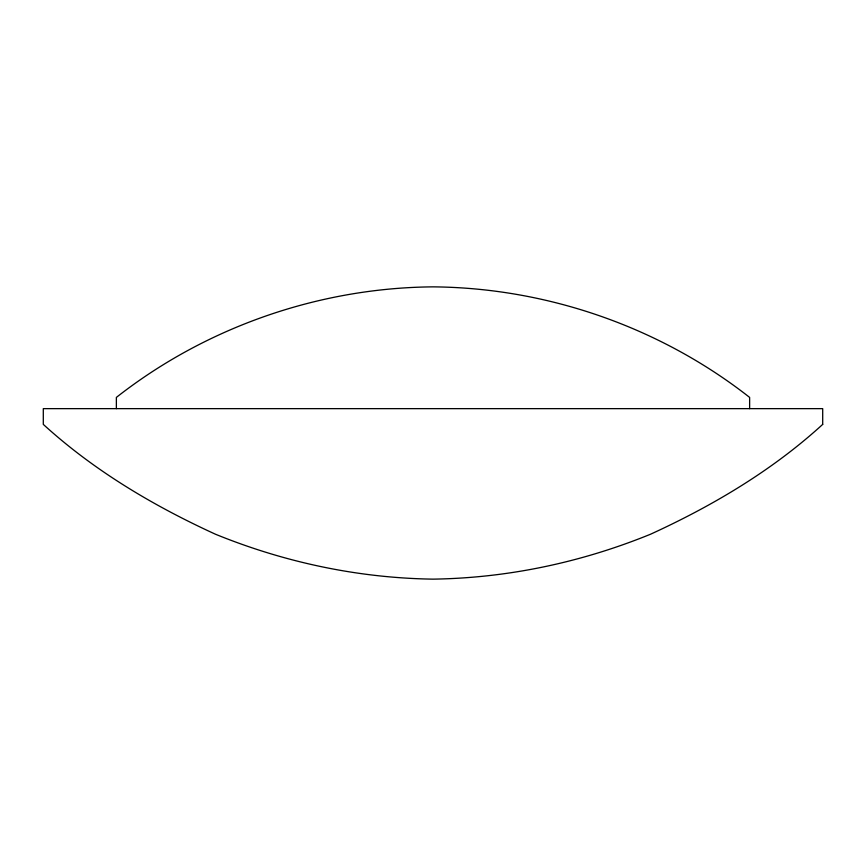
<?xml version="1.0" encoding="UTF-8"?>
<svg xmlns="http://www.w3.org/2000/svg" width="866" height="866" viewBox="0 0 866 866"><rect width="100%" height="100%" fill="white"/><g stroke="black" fill="none" stroke-linecap="round" stroke-linejoin="round"><path stroke-width="1.3" d="M749.631 408.644L749.631 397.407C660 327.067 546.911 287.783 433 286.863C319.089 287.783 206 327.067 116.369 397.407L116.369 408.644M822.7 424.383C772.104 470.574 712.675 505.766 650.593 534.203C581.422 562.391 507.736 578.055 433 579.138C358.264 578.055 284.578 562.391 215.407 534.203C153.325 505.766 93.896 470.574 43.3 424.383L43.3 408.644L822.7 408.644L822.7 424.383"/></g></svg>
